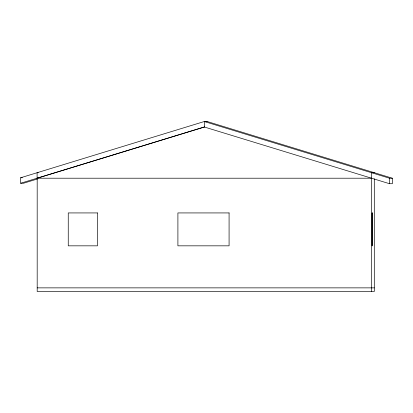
<?xml version="1.0" encoding="UTF-8"?>
<svg xmlns="http://www.w3.org/2000/svg" width="413" height="413" viewBox="0 0 413 413"><rect width="100%" height="100%" fill="white"/><g stroke="black" fill="none" stroke-linecap="round" stroke-linejoin="round"><path stroke-width="0.62" d="M20.65 177.76L204.321 121.515L207.166 121.515L392.35 178.225L392.35 183.708L389.505 183.708L204.321 126.998L20.65 183.243L20.65 177.76L22.359 177.76M205.937 121.892L207.166 121.515M374.302 178.855L374.302 291.485L37.185 291.485L37.185 178.209L204.409 126.998M37.506 178.953L23.495 183.243L20.65 183.243M38.233 172.727L37.098 172.727L37.098 178.209M374.39 172.727L371.545 172.727L371.545 178.209M37.185 178.209L371.628 178.209L371.628 291.485M204.321 126.998L204.321 121.515L389.505 178.225L392.35 178.225M37.185 287.866L374.302 287.866M389.505 178.225L389.505 183.708M97.494 212.932L68.253 212.932L68.253 245.833L97.494 245.833L97.494 212.932M229.081 212.932L177.905 212.932L177.905 245.833L229.081 245.833L229.081 212.932M372.49 212.932L372.03 212.932L372.03 245.833L372.49 245.833L372.49 212.932"/></g></svg>
